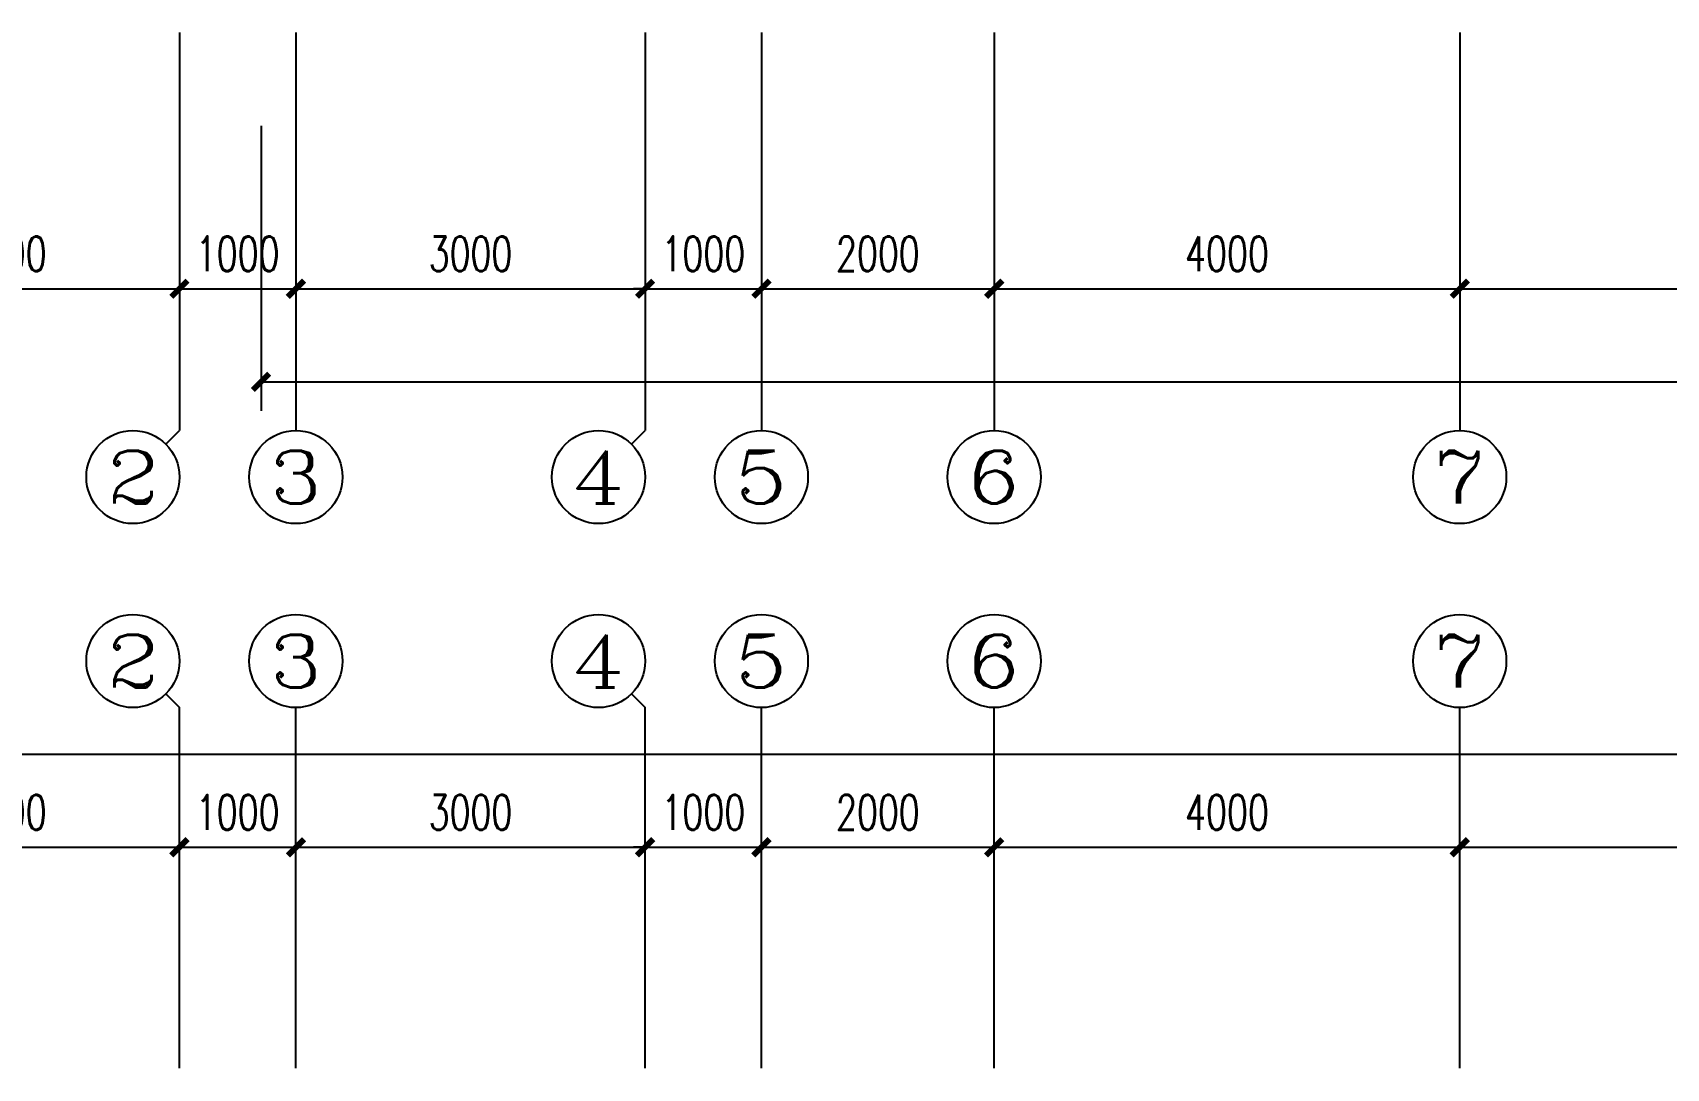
# Model space of a CAD drawing. Extents: x 190999 to 834799, y -200814 to 215286.
# Drawn here: x 327450 to 341487, y 26286 to 35186 of the extents above; entities that cross this region are included whole.
import ezdxf
from ezdxf.enums import TextEntityAlignment as Align

# ---------------------------------------------------------------- set-up
doc = ezdxf.new("R2010")
doc.units = 0
doc.header["$LTSCALE"] = 1000
doc.header["$MEASUREMENT"] = 0
doc.layers.add('AXIS', color=3, linetype='Continuous')
doc.layers.add('AXIS_TEXT', color=7, linetype='Continuous')
doc.styles.add('_TCH_AXIS', font='COMPLEX', dxfattribs={"bigfont": 'GBCBIG'})
doc.styles.add('COMPLEX', font='COMPLEX')
doc.styles.add('DIM_FONT', font='SIMPLEX', dxfattribs={"width": 0.7, "bigfont": 'GBCBIG'})
doc.dimstyles.new('DIMN', dxfattribs={"dimtxt": 300, "dimasz": 100, "dimexe": 250, "dimexo": 300, "dimgap": 150, "dimtad": 1, "dimdec": 0, "dimzin": 0, "dimdsep": 46, "dimtxsty": 'DIM_FONT', "dimblk": 'ARCHTICK', "dimcen": 0.09, "dimclrt": 7, "dimazin": 2, "dimtfac": 1, "dimtdec": 0, "dimtix": 1, "dimtmove": 2, "dimatfit": 3, "dimfxl": 0, "dimtolj": 1, "dimtzin": 0, "dimarcsym": 0})

# ---------------------------------------------------------------- blocks, each defined once
blk = doc.blocks.new('_ArchTick')
at = {"const_width": 0.5}
blk.add_lwpolyline([(-0.7, -0.7), (0.7, 0.7)], dxfattribs=at)
blk = doc.blocks.new('*D988')
at = {"layer": 'AXIS', "color": 0, "lineweight": -2}
for p, q in [((325712, 26586), (325712, 28436)), ((328711, 26586), (328711, 28436)), ((325712, 28186), (328711, 28186))]:
    blk.add_line(p, q, dxfattribs=at)
at = {"layer": 'Defpoints', "color": 0}
for p in [(328711, 28186), (325712, 26286), (328711, 26286)]:
    blk.add_point(p, dxfattribs=at)
at = {"layer": 'AXIS', "color": 0, "lineweight": -2, "xscale": 100, "yscale": 100, "zscale": 100, "rotation": 180}
blk.add_blockref('_ArchTick', (325712, 28186), dxfattribs=at)
at = {"layer": 'AXIS', "color": 0, "lineweight": -2, "xscale": 100, "yscale": 100, "zscale": 100}
blk.add_blockref('_ArchTick', (328711, 28186), dxfattribs=at)
at = {"layer": 'AXIS', "color": 7, "insert": (327211, 28486), "char_height": 300, "attachment_point": 5, "style": 'DIM_FONT'}
blk.add_mtext('\\A1;3000', dxfattribs=at)
blk = doc.blocks.new('*D989')
at = {"layer": 'AXIS', "color": 0, "lineweight": -2}
for p, q in [((328711, 26586), (328711, 28436)), ((329712, 26586), (329712, 28436)), ((328711, 28186), (329712, 28186))]:
    blk.add_line(p, q, dxfattribs=at)
at = {"layer": 'Defpoints', "color": 0}
for p in [(329712, 28186), (328711, 26286), (329712, 26286)]:
    blk.add_point(p, dxfattribs=at)
at = {"layer": 'AXIS', "color": 0, "lineweight": -2, "xscale": 100, "yscale": 100, "zscale": 100, "rotation": 180}
blk.add_blockref('_ArchTick', (328711, 28186), dxfattribs=at)
at = {"layer": 'AXIS', "color": 0, "lineweight": -2, "xscale": 100, "yscale": 100, "zscale": 100}
blk.add_blockref('_ArchTick', (329712, 28186), dxfattribs=at)
at = {"layer": 'AXIS', "color": 7, "insert": (329211, 28486), "char_height": 300, "attachment_point": 5, "style": 'DIM_FONT'}
blk.add_mtext('\\A1;1000', dxfattribs=at)
blk = doc.blocks.new('*D990')
at = {"layer": 'AXIS', "color": 0, "lineweight": -2}
for p, q in [((329712, 26586), (329712, 28436)), ((332712, 26586), (332712, 28436)), ((329712, 28186), (332712, 28186))]:
    blk.add_line(p, q, dxfattribs=at)
at = {"layer": 'Defpoints', "color": 0}
for p in [(332712, 28186), (329712, 26286), (332712, 26286)]:
    blk.add_point(p, dxfattribs=at)
at = {"layer": 'AXIS', "color": 0, "lineweight": -2, "xscale": 100, "yscale": 100, "zscale": 100, "rotation": 180}
blk.add_blockref('_ArchTick', (329712, 28186), dxfattribs=at)
at = {"layer": 'AXIS', "color": 0, "lineweight": -2, "xscale": 100, "yscale": 100, "zscale": 100}
blk.add_blockref('_ArchTick', (332712, 28186), dxfattribs=at)
at = {"layer": 'AXIS', "color": 7, "insert": (331212, 28486), "char_height": 300, "attachment_point": 5, "style": 'DIM_FONT'}
blk.add_mtext('\\A1;3000', dxfattribs=at)
blk = doc.blocks.new('*D991')
at = {"layer": 'AXIS', "color": 0, "lineweight": -2}
for p, q in [((332712, 26586), (332712, 28436)), ((333712, 26586), (333712, 28436)), ((332712, 28186), (332612, 28186)), ((332712, 28186), (333712, 28186)), ((333712, 28186), (333812, 28186))]:
    blk.add_line(p, q, dxfattribs=at)
at = {"layer": 'Defpoints', "color": 0}
for p in [(333712, 28186), (332712, 26286), (333712, 26286)]:
    blk.add_point(p, dxfattribs=at)
at = {"layer": 'AXIS', "color": 0, "lineweight": -2, "xscale": 100, "yscale": 100, "zscale": 100}
blk.add_blockref('_ArchTick', (332712, 28186), dxfattribs=at)
at = {"layer": 'AXIS', "color": 0, "lineweight": -2, "xscale": 100, "yscale": 100, "zscale": 100, "rotation": 180}
blk.add_blockref('_ArchTick', (333712, 28186), dxfattribs=at)
at = {"layer": 'AXIS', "color": 7, "insert": (333212, 28486), "char_height": 300, "attachment_point": 5, "style": 'DIM_FONT'}
blk.add_mtext('\\A1;1000', dxfattribs=at)
blk = doc.blocks.new('*D992')
at = {"layer": 'AXIS', "color": 0, "lineweight": -2}
for p, q in [((333712, 26586), (333712, 28436)), ((335712, 26586), (335712, 28436)), ((333712, 28186), (335712, 28186))]:
    blk.add_line(p, q, dxfattribs=at)
at = {"layer": 'Defpoints', "color": 0}
for p in [(335712, 28186), (333712, 26286), (335712, 26286)]:
    blk.add_point(p, dxfattribs=at)
at = {"layer": 'AXIS', "color": 0, "lineweight": -2, "xscale": 100, "yscale": 100, "zscale": 100, "rotation": 180}
blk.add_blockref('_ArchTick', (333712, 28186), dxfattribs=at)
at = {"layer": 'AXIS', "color": 0, "lineweight": -2, "xscale": 100, "yscale": 100, "zscale": 100}
blk.add_blockref('_ArchTick', (335712, 28186), dxfattribs=at)
at = {"layer": 'AXIS', "color": 7, "insert": (334712, 28486), "char_height": 300, "attachment_point": 5, "style": 'DIM_FONT'}
blk.add_mtext('\\A1;2000', dxfattribs=at)
blk = doc.blocks.new('*D993')
at = {"layer": 'AXIS', "color": 0, "lineweight": -2}
for p, q in [((335712, 26586), (335712, 28436)), ((339712, 26586), (339712, 28436)), ((335712, 28186), (339712, 28186))]:
    blk.add_line(p, q, dxfattribs=at)
at = {"layer": 'Defpoints', "color": 0}
for p in [(339712, 28186), (335712, 26286), (339712, 26286)]:
    blk.add_point(p, dxfattribs=at)
at = {"layer": 'AXIS', "color": 0, "lineweight": -2, "xscale": 100, "yscale": 100, "zscale": 100, "rotation": 180}
blk.add_blockref('_ArchTick', (335712, 28186), dxfattribs=at)
at = {"layer": 'AXIS', "color": 0, "lineweight": -2, "xscale": 100, "yscale": 100, "zscale": 100}
blk.add_blockref('_ArchTick', (339712, 28186), dxfattribs=at)
at = {"layer": 'AXIS', "color": 7, "insert": (337712, 28486), "char_height": 300, "attachment_point": 5, "style": 'DIM_FONT'}
blk.add_mtext('\\A1;4000', dxfattribs=at)
blk = doc.blocks.new('*D994')
at = {"layer": 'AXIS', "color": 0, "lineweight": -2}
for p, q in [((339712, 26586), (339712, 28436)), ((347712, 26586), (347712, 28436)), ((339712, 28186), (347712, 28186))]:
    blk.add_line(p, q, dxfattribs=at)
at = {"layer": 'Defpoints', "color": 0}
for p in [(347712, 28186), (339712, 26286), (347712, 26286)]:
    blk.add_point(p, dxfattribs=at)
at = {"layer": 'AXIS', "color": 0, "lineweight": -2, "xscale": 100, "yscale": 100, "zscale": 100, "rotation": 180}
blk.add_blockref('_ArchTick', (339712, 28186), dxfattribs=at)
at = {"layer": 'AXIS', "color": 0, "lineweight": -2, "xscale": 100, "yscale": 100, "zscale": 100}
blk.add_blockref('_ArchTick', (347712, 28186), dxfattribs=at)
at = {"layer": 'AXIS', "color": 7, "insert": (343712, 28486), "char_height": 300, "attachment_point": 5, "style": 'DIM_FONT'}
blk.add_mtext('\\A1;8000', dxfattribs=at)
blk = doc.blocks.new('*D1003')
at = {"layer": 'AXIS', "color": 0, "lineweight": -2}
for p, q in [((325012, 26586), (325012, 29236)), ((402262, 26586), (402262, 29236)), ((325012, 28986), (402262, 28986))]:
    blk.add_line(p, q, dxfattribs=at)
at = {"layer": 'Defpoints', "color": 0}
for p in [(402262, 28986), (325012, 26286), (402262, 26286)]:
    blk.add_point(p, dxfattribs=at)
at = {"layer": 'AXIS', "color": 0, "lineweight": -2, "xscale": 100, "yscale": 100, "zscale": 100, "rotation": 180}
blk.add_blockref('_ArchTick', (325012, 28986), dxfattribs=at)
at = {"layer": 'AXIS', "color": 0, "lineweight": -2, "xscale": 100, "yscale": 100, "zscale": 100}
blk.add_blockref('_ArchTick', (402262, 28986), dxfattribs=at)
at = {"layer": 'AXIS', "color": 7, "insert": (363637, 29286), "char_height": 300, "attachment_point": 5, "style": 'DIM_FONT'}
blk.add_mtext('\\A1;77250', dxfattribs=at)
blk = doc.blocks.new('*D1056')
at = {"layer": 'AXIS', "color": 0, "lineweight": -2}
for p, q in [((325712, 34386), (325712, 32736)), ((328711, 34386), (328711, 32736)), ((325712, 32986), (328711, 32986))]:
    blk.add_line(p, q, dxfattribs=at)
at = {"layer": 'Defpoints', "color": 0}
for p in [(325712, 34686), (328711, 34686), (328711, 32986)]:
    blk.add_point(p, dxfattribs=at)
at = {"layer": 'AXIS', "color": 0, "lineweight": -2, "xscale": 100, "yscale": 100, "zscale": 100, "rotation": 180}
blk.add_blockref('_ArchTick', (325712, 32986), dxfattribs=at)
at = {"layer": 'AXIS', "color": 0, "lineweight": -2, "xscale": 100, "yscale": 100, "zscale": 100}
blk.add_blockref('_ArchTick', (328711, 32986), dxfattribs=at)
at = {"layer": 'AXIS', "color": 7, "insert": (327211, 33286), "char_height": 300, "attachment_point": 5, "style": 'DIM_FONT'}
blk.add_mtext('\\A1;3000', dxfattribs=at)
blk = doc.blocks.new('*D1057')
at = {"layer": 'AXIS', "color": 0, "lineweight": -2}
for p, q in [((328711, 34386), (328711, 32736)), ((329712, 34386), (329712, 32736)), ((328711, 32986), (329712, 32986))]:
    blk.add_line(p, q, dxfattribs=at)
at = {"layer": 'Defpoints', "color": 0}
for p in [(328711, 34686), (329712, 34686), (329712, 32986)]:
    blk.add_point(p, dxfattribs=at)
at = {"layer": 'AXIS', "color": 0, "lineweight": -2, "xscale": 100, "yscale": 100, "zscale": 100, "rotation": 180}
blk.add_blockref('_ArchTick', (328711, 32986), dxfattribs=at)
at = {"layer": 'AXIS', "color": 0, "lineweight": -2, "xscale": 100, "yscale": 100, "zscale": 100}
blk.add_blockref('_ArchTick', (329712, 32986), dxfattribs=at)
at = {"layer": 'AXIS', "color": 7, "insert": (329211, 33286), "char_height": 300, "attachment_point": 5, "style": 'DIM_FONT'}
blk.add_mtext('\\A1;1000', dxfattribs=at)
blk = doc.blocks.new('*D1058')
at = {"layer": 'AXIS', "color": 0, "lineweight": -2}
for p, q in [((329712, 34386), (329712, 32736)), ((332712, 34386), (332712, 32736)), ((329712, 32986), (332712, 32986))]:
    blk.add_line(p, q, dxfattribs=at)
at = {"layer": 'Defpoints', "color": 0}
for p in [(329712, 34686), (332712, 34686), (332712, 32986)]:
    blk.add_point(p, dxfattribs=at)
at = {"layer": 'AXIS', "color": 0, "lineweight": -2, "xscale": 100, "yscale": 100, "zscale": 100, "rotation": 180}
blk.add_blockref('_ArchTick', (329712, 32986), dxfattribs=at)
at = {"layer": 'AXIS', "color": 0, "lineweight": -2, "xscale": 100, "yscale": 100, "zscale": 100}
blk.add_blockref('_ArchTick', (332712, 32986), dxfattribs=at)
at = {"layer": 'AXIS', "color": 7, "insert": (331212, 33286), "char_height": 300, "attachment_point": 5, "style": 'DIM_FONT'}
blk.add_mtext('\\A1;3000', dxfattribs=at)
blk = doc.blocks.new('*D1059')
at = {"layer": 'AXIS', "color": 0, "lineweight": -2}
for p, q in [((332712, 34386), (332712, 32736)), ((333712, 34386), (333712, 32736)), ((332712, 32986), (332612, 32986)), ((332712, 32986), (333712, 32986)), ((333712, 32986), (333812, 32986))]:
    blk.add_line(p, q, dxfattribs=at)
at = {"layer": 'Defpoints', "color": 0}
for p in [(332712, 34686), (333712, 34686), (333712, 32986)]:
    blk.add_point(p, dxfattribs=at)
at = {"layer": 'AXIS', "color": 0, "lineweight": -2, "xscale": 100, "yscale": 100, "zscale": 100}
blk.add_blockref('_ArchTick', (332712, 32986), dxfattribs=at)
at = {"layer": 'AXIS', "color": 0, "lineweight": -2, "xscale": 100, "yscale": 100, "zscale": 100, "rotation": 180}
blk.add_blockref('_ArchTick', (333712, 32986), dxfattribs=at)
at = {"layer": 'AXIS', "color": 7, "insert": (333212, 33286), "char_height": 300, "attachment_point": 5, "style": 'DIM_FONT'}
blk.add_mtext('\\A1;1000', dxfattribs=at)
blk = doc.blocks.new('*D1060')
at = {"layer": 'AXIS', "color": 0, "lineweight": -2}
for p, q in [((333712, 34386), (333712, 32736)), ((335712, 34386), (335712, 32736)), ((333712, 32986), (335712, 32986))]:
    blk.add_line(p, q, dxfattribs=at)
at = {"layer": 'Defpoints', "color": 0}
for p in [(333712, 34686), (335712, 34686), (335712, 32986)]:
    blk.add_point(p, dxfattribs=at)
at = {"layer": 'AXIS', "color": 0, "lineweight": -2, "xscale": 100, "yscale": 100, "zscale": 100, "rotation": 180}
blk.add_blockref('_ArchTick', (333712, 32986), dxfattribs=at)
at = {"layer": 'AXIS', "color": 0, "lineweight": -2, "xscale": 100, "yscale": 100, "zscale": 100}
blk.add_blockref('_ArchTick', (335712, 32986), dxfattribs=at)
at = {"layer": 'AXIS', "color": 7, "insert": (334712, 33286), "char_height": 300, "attachment_point": 5, "style": 'DIM_FONT'}
blk.add_mtext('\\A1;2000', dxfattribs=at)
blk = doc.blocks.new('*D1061')
at = {"layer": 'AXIS', "color": 0, "lineweight": -2}
for p, q in [((335712, 34386), (335712, 32736)), ((339712, 34386), (339712, 32736)), ((335712, 32986), (339712, 32986))]:
    blk.add_line(p, q, dxfattribs=at)
at = {"layer": 'Defpoints', "color": 0}
for p in [(335712, 34686), (339712, 34686), (339712, 32986)]:
    blk.add_point(p, dxfattribs=at)
at = {"layer": 'AXIS', "color": 0, "lineweight": -2, "xscale": 100, "yscale": 100, "zscale": 100, "rotation": 180}
blk.add_blockref('_ArchTick', (335712, 32986), dxfattribs=at)
at = {"layer": 'AXIS', "color": 0, "lineweight": -2, "xscale": 100, "yscale": 100, "zscale": 100}
blk.add_blockref('_ArchTick', (339712, 32986), dxfattribs=at)
at = {"layer": 'AXIS', "color": 7, "insert": (337712, 33286), "char_height": 300, "attachment_point": 5, "style": 'DIM_FONT'}
blk.add_mtext('\\A1;4000', dxfattribs=at)
blk = doc.blocks.new('*D1062')
at = {"layer": 'AXIS', "color": 0, "lineweight": -2}
for p, q in [((339712, 34386), (339712, 32736)), ((347712, 34386), (347712, 32736)), ((339712, 32986), (347712, 32986))]:
    blk.add_line(p, q, dxfattribs=at)
at = {"layer": 'Defpoints', "color": 0}
for p in [(339712, 34686), (347712, 34686), (347712, 32986)]:
    blk.add_point(p, dxfattribs=at)
at = {"layer": 'AXIS', "color": 0, "lineweight": -2, "xscale": 100, "yscale": 100, "zscale": 100, "rotation": 180}
blk.add_blockref('_ArchTick', (339712, 32986), dxfattribs=at)
at = {"layer": 'AXIS', "color": 0, "lineweight": -2, "xscale": 100, "yscale": 100, "zscale": 100}
blk.add_blockref('_ArchTick', (347712, 32986), dxfattribs=at)
at = {"layer": 'AXIS', "color": 7, "insert": (343712, 33286), "char_height": 300, "attachment_point": 5, "style": 'DIM_FONT'}
blk.add_mtext('\\A1;8000', dxfattribs=at)
blk = doc.blocks.new('*D1071')
at = {"layer": 'AXIS', "color": 0, "lineweight": -2}
for p, q in [((329412, 34386), (329412, 31936)), ((402712, 34386), (402712, 31936)), ((329412, 32186), (402712, 32186))]:
    blk.add_line(p, q, dxfattribs=at)
at = {"layer": 'Defpoints', "color": 0}
for p in [(329412, 34686), (402712, 34686), (402712, 32186)]:
    blk.add_point(p, dxfattribs=at)
at = {"layer": 'AXIS', "color": 0, "lineweight": -2, "xscale": 100, "yscale": 100, "zscale": 100, "rotation": 180}
blk.add_blockref('_ArchTick', (329412, 32186), dxfattribs=at)
at = {"layer": 'AXIS', "color": 0, "lineweight": -2, "xscale": 100, "yscale": 100, "zscale": 100}
blk.add_blockref('_ArchTick', (402712, 32186), dxfattribs=at)
at = {"layer": 'AXIS', "color": 7, "insert": (366062, 32486), "char_height": 300, "attachment_point": 5, "style": 'DIM_FONT'}
blk.add_mtext('\\A1;73300', dxfattribs=at)
blk = doc.blocks.new('_AXISO')
blk.add_circle((0, 0), 0.5)
at = {"layer": 'AXIS_TEXT', "style": 'COMPLEX', "width": 1.041667}
blk.add_attdef('A', text='', height=0.56, dxfattribs=at).set_placement((-0.25, -0.28), (0.25, -0.28), align=Align.FIT)

msp = doc.modelspace()

# ---------------------------------------------------------------- linework, layer by layer
at = {"layer": 'AXIS'}
for p, q in [((328711.2, 35186.5), (328711.2, 31767.4)), ((329711.6, 35186.5), (329711.6, 31767.4)), ((332712.1, 35186.5), (332712.1, 31767.4)), ((333711.6, 35186.5), (333711.6, 31767.4)), ((335711.6, 35186.5), (335711.6, 31767.4)), ((339711.6, 35186.5), (339711.6, 31767.4)), ((328594, 31650.2), (328711.2, 31767.4)), ((332594.9, 31650.2), (332712.1, 31767.4)), ((328594, 29503.6), (328711.2, 29386.5)), ((332594.9, 29503.6), (332712.1, 29386.5)), ((328711.2, 26286.5), (328711.2, 29386.5)), ((329711.6, 26286.5), (329711.6, 29386.5)), ((332712.1, 26286.5), (332712.1, 29386.5)), ((333711.6, 26286.5), (333711.6, 29386.5)), ((335711.6, 26286.5), (335711.6, 29386.5)), ((339711.6, 26286.5), (339711.6, 29386.5))]:
    msp.add_line(p, q, dxfattribs=at)

# ---------------------------------------------------------------- block references
ref = msp.add_blockref('_AXISO', (328311.2, 31367.4), dxfattribs=dict(at, xscale=800, yscale=800, zscale=800))
ref.add_attrib('A', '2', dxfattribs={"layer": 'AXIS_TEXT', "height": 452.5, "style": '_TCH_AXIS', "width": 1.5}).set_placement((328084.9, 31141.1), (328537.5, 31141.1), align=Align.FIT)
ref = msp.add_blockref('_AXISO', (329711.6, 31367.4), dxfattribs=dict(at, xscale=800, yscale=800, zscale=800))
ref.add_attrib('A', '3', dxfattribs={"layer": 'AXIS_TEXT', "height": 452.5, "style": '_TCH_AXIS', "width": 1.5}).set_placement((329485.3, 31141.1), (329937.9, 31141.1), align=Align.FIT)
ref = msp.add_blockref('_AXISO', (332312.1, 31367.4), dxfattribs=dict(at, xscale=800, yscale=800, zscale=800))
ref.add_attrib('A', '4', dxfattribs={"layer": 'AXIS_TEXT', "height": 452.5, "style": '_TCH_AXIS', "width": 1.3125}).set_placement((332085.8, 31141.1), (332538.3, 31141.1), align=Align.FIT)
ref = msp.add_blockref('_AXISO', (333711.6, 31367.4), dxfattribs=dict(at, xscale=800, yscale=800, zscale=800))
ref.add_attrib('A', '5', dxfattribs={"layer": 'AXIS_TEXT', "height": 452.5, "style": '_TCH_AXIS', "width": 1.5}).set_placement((333485.3, 31141.1), (333937.9, 31141.1), align=Align.FIT)
ref = msp.add_blockref('_AXISO', (335711.6, 31367.4), dxfattribs=dict(at, xscale=800, yscale=800, zscale=800))
ref.add_attrib('A', '6', dxfattribs={"layer": 'AXIS_TEXT', "height": 452.5, "style": '_TCH_AXIS', "width": 1.5}).set_placement((335485.4, 31141.1), (335937.9, 31141.1), align=Align.FIT)
ref = msp.add_blockref('_AXISO', (339711.6, 31367.4), dxfattribs=dict(at, xscale=800, yscale=800, zscale=800))
ref.add_attrib('A', '7', dxfattribs={"layer": 'AXIS_TEXT', "height": 452.5, "style": '_TCH_AXIS', "width": 1.5}).set_placement((339485.4, 31141.1), (339937.9, 31141.1), align=Align.FIT)
ref = msp.add_blockref('_AXISO', (328311.2, 29786.5), dxfattribs=dict(at, xscale=800, yscale=800, zscale=800))
ref.add_attrib('A', '2', dxfattribs={"layer": 'AXIS_TEXT', "height": 452.5, "style": '_TCH_AXIS', "width": 1.5}).set_placement((328084.9, 29560.2), (328537.5, 29560.2), align=Align.FIT)
ref = msp.add_blockref('_AXISO', (329711.6, 29786.5), dxfattribs=dict(at, xscale=800, yscale=800, zscale=800))
ref.add_attrib('A', '3', dxfattribs={"layer": 'AXIS_TEXT', "height": 452.5, "style": '_TCH_AXIS', "width": 1.5}).set_placement((329485.3, 29560.2), (329937.9, 29560.2), align=Align.FIT)
ref = msp.add_blockref('_AXISO', (332312.1, 29786.5), dxfattribs=dict(at, xscale=800, yscale=800, zscale=800))
ref.add_attrib('A', '4', dxfattribs={"layer": 'AXIS_TEXT', "height": 452.5, "style": '_TCH_AXIS', "width": 1.3125}).set_placement((332085.8, 29560.2), (332538.3, 29560.2), align=Align.FIT)
ref = msp.add_blockref('_AXISO', (333711.6, 29786.5), dxfattribs=dict(at, xscale=800, yscale=800, zscale=800))
ref.add_attrib('A', '5', dxfattribs={"layer": 'AXIS_TEXT', "height": 452.5, "style": '_TCH_AXIS', "width": 1.5}).set_placement((333485.3, 29560.2), (333937.9, 29560.2), align=Align.FIT)
ref = msp.add_blockref('_AXISO', (335711.6, 29786.5), dxfattribs=dict(at, xscale=800, yscale=800, zscale=800))
ref.add_attrib('A', '6', dxfattribs={"layer": 'AXIS_TEXT', "height": 452.5, "style": '_TCH_AXIS', "width": 1.5}).set_placement((335485.4, 29560.2), (335937.9, 29560.2), align=Align.FIT)
ref = msp.add_blockref('_AXISO', (339711.6, 29786.5), dxfattribs=dict(at, xscale=800, yscale=800, zscale=800))
ref.add_attrib('A', '7', dxfattribs={"layer": 'AXIS_TEXT', "height": 452.5, "style": '_TCH_AXIS', "width": 1.5}).set_placement((339485.4, 29560.2), (339937.9, 29560.2), align=Align.FIT)

# ---------------------------------------------------------------- dimensions: what is measured, and where the dimension line sits
for p1, p2, distance, picture, middle in [((325711.6, 34686.5), (328711.2, 34686.5), -1700, '*D1056', (327211.4, 33286.5)), ((328711.2, 34686.5), (329711.6, 34686.5), -1700, '*D1057', (329211.4, 33286.5)), ((329411.6, 34686.5), (402711.6, 34686.5), -2500, '*D1071', (366061.6, 32486.5)), ((329711.6241, 34686.4814), (332712.0708, 34686.4814), -1700, '*D1058', (331211.8474, 33286.4814)), ((332712.0708, 34686.4814), (333711.6241, 34686.4814), -1700, '*D1059', (333211.8474, 33286.4814)), ((333711.6, 34686.5), (335711.6, 34686.5), -1700, '*D1060', (334711.6, 33286.5)), ((335711.6, 34686.5), (339711.6, 34686.5), -1700, '*D1061', (337711.6, 33286.5)), ((339711.6, 34686.5), (347711.6, 34686.5), -1700, '*D1062', (343711.6, 33286.5)), ((325011.8, 26286.5), (402261.6, 26286.5), 2700, '*D1003', (363636.7, 29286.5)), ((325711.6, 26286.5), (328711.2, 26286.5), 1900, '*D988', (327211.4, 28486.5)), ((328711.2, 26286.5), (329711.6, 26286.5), 1900, '*D989', (329211.4, 28486.5)), ((329711.6241, 26286.4845), (332712.0708, 26286.4845), 1900, '*D990', (331211.8474, 28486.4845)), ((332712.0708, 26286.4845), (333711.6241, 26286.4845), 1900, '*D991', (333211.8474, 28486.4845)), ((333711.6, 26286.5), (335711.6, 26286.5), 1900, '*D992', (334711.6, 28486.5)), ((335711.6, 26286.5), (339711.6, 26286.5), 1900, '*D993', (337711.6, 28486.5)), ((339711.6, 26286.5), (347711.6, 26286.5), 1900, '*D994', (343711.6, 28486.5))]:
    dim = msp.add_aligned_dim(p1=p1, p2=p2, distance=distance, dimstyle='DIMN', dxfattribs=at)
    dim.commit()
    dim.dimension.update_dxf_attribs({"geometry": picture, "text_midpoint": middle})

doc.saveas('drawing.dxf')
